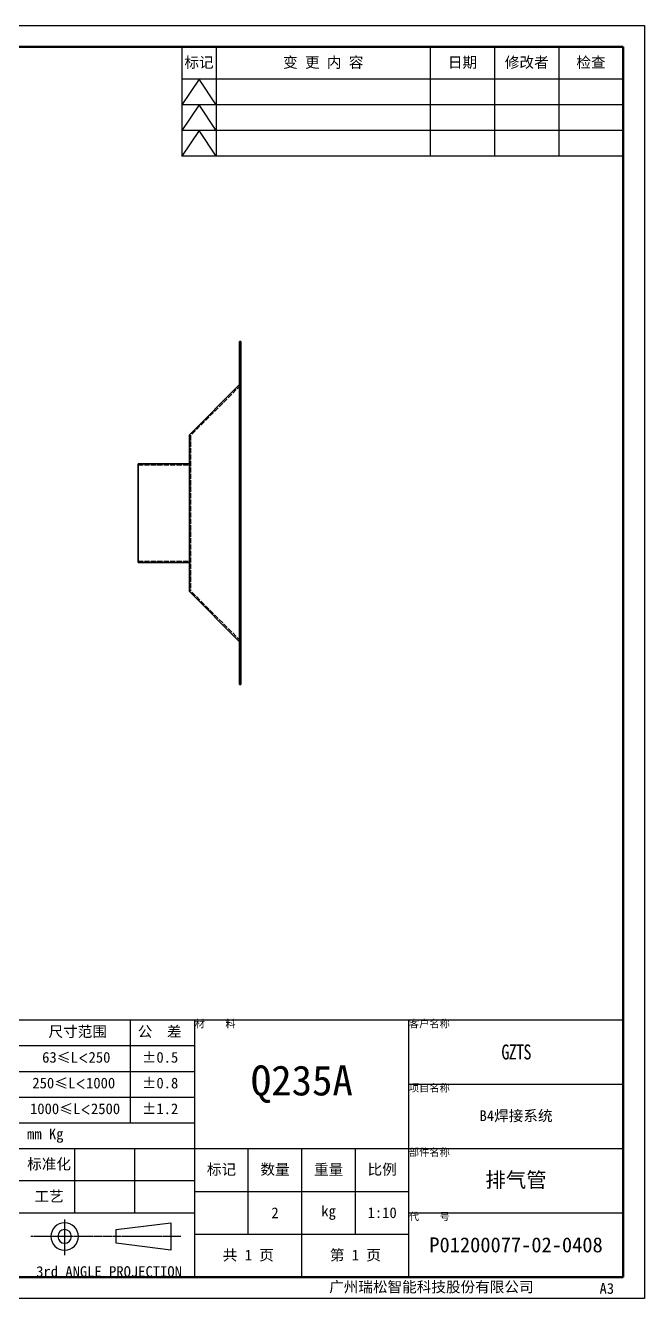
# Model space of a CAD drawing. Header units: millimetres. Extents: x -73083 to 81340, y -6859 to 6812.
# Drawn here: x 43091 to 44536, y -6850 to -3880 of the extents above; entities that cross this region are included whole.
import ezdxf

# ---------------------------------------------------------------- set-up
doc = ezdxf.new("R2010")
doc.units = ezdxf.units.MM
for name, pattern in [('AM_ISO02W050', [7.5, 6, -1.5]), ('CENTER-HOKUTO', [23, 20, -1, 1, -1]), ('DASHED', [15, 12, -3])]:
    doc.linetypes.add(name, pattern=pattern)
doc.layers.add('A3', color=7, linetype='Continuous', plot=False)
for name, color, linetype, lineweight in [('AM_HID', 1, 'AM_ISO02W050', 25), ('AM_VIS', 7, 'Continuous', 50), ('SOLID LINE', 7, 'Continuous', 30)]:
    doc.layers.add(name, color=color, linetype=linetype, lineweight=lineweight)
doc.layers.add('title_frame', color=7, linetype='Continuous')
doc.styles.get("Standard").update_dxf_attribs({"font": 'romans.shx', "bigfont": 'bigfont.shx'})

msp = doc.modelspace()

# ---------------------------------------------------------------- linework, layer by layer
at = {"layer": 'A3', "linetype": 'Continuous'}
msp.add_lwpolyline([(40336.27111, -3880.23229), (44536.27111, -3880.23229), (44536.27111, -6850.23229), (40336.27111, -6850.23229)], close=True, dxfattribs=at)
at = {"layer": 'AM_HID', "linetype": 'DASHED', "lineweight": 13, "ltscale": 0.075}
for p, q in [((43590.95239, -4629.41071), (43593.95239, -4629.41071)), ((43590.95239, -4629.41071), (43593.95239, -4629.41071)), ((43590.95239, -4629.41071), (43593.95239, -4629.41071)), ((43590.95239, -4629.41071), (43593.95239, -4629.41071)), ((43590.95239, -4636.41071), (43593.95239, -4636.41071)), ((43590.95239, -4636.41071), (43593.95239, -4636.41071)), ((43590.95239, -4636.41071), (43593.95239, -4636.41071)), ((43590.95239, -4636.41071), (43593.95239, -4636.41071)), ((43590.95239, -5014.41071), (43593.95239, -5014.41071)), ((43590.95239, -5014.41071), (43593.95239, -5014.41071)), ((43590.95239, -5021.41071), (43593.95239, -5021.41071)), ((43590.95239, -5021.41071), (43593.95239, -5021.41071)), ((43590.95239, -5399.41069), (43593.95239, -5399.41069)), ((43590.95239, -5399.41069), (43593.95239, -5399.41069)), ((43590.95239, -5399.41069), (43593.95239, -5399.41069)), ((43590.95239, -5399.41069), (43593.95239, -5399.41069)), ((43590.95239, -5406.41069), (43593.95239, -5406.41069)), ((43590.95239, -5406.41069), (43593.95239, -5406.41069)), ((43590.95239, -5406.41069), (43593.95239, -5406.41069)), ((43590.95239, -5406.41069), (43593.95239, -5406.41069))]:
    msp.add_line(p, q, dxfattribs=at)
at = {"layer": 'AM_HID', "linetype": 'DASHED', "lineweight": 13}
for p, q in [((43593.95239, -4719.15333), (43476.95239, -4836.15333)), ((43476.95239, -4836.15333), (43476.95239, -5199.66805)), ((43353.95239, -4905.91071), (43476.95239, -4905.91071)), ((43353.95239, -5129.91071), (43476.95239, -5129.91071)), ((43593.95239, -5316.66805), (43476.95239, -5199.66805))]:
    msp.add_line(p, q, dxfattribs=at)
at = {"layer": 'AM_VIS', "linetype": 'Continuous'}
for p, q in [((44486.27111, -3930.23229), (40586.27111, -3930.23229)), ((44486.27111, -6800.23229), (44486.27111, -3930.23229)), ((44486.27111, -6800.23229), (40586.27111, -6800.23229))]:
    msp.add_line(p, q, dxfattribs=at)
at = {"layer": 'AM_VIS', "lineweight": 35}
for p, q in [((43590.95239, -4617.91071), (43590.95239, -5417.91069)), ((43593.95239, -4617.91071), (43593.95239, -5417.91069)), ((43590.95239, -4717.91071), (43473.95239, -4834.91071)), ((43473.95239, -4834.91071), (43473.95239, -5200.9107)), ((43353.95239, -5017.91071), (43353.95239, -4902.91071)), ((43353.95239, -4902.91071), (43473.95239, -4902.91071)), ((43353.95239, -5132.91071), (43353.95239, -5017.91071)), ((43353.95239, -5132.91071), (43473.95239, -5132.91071)), ((43590.95239, -5317.9107), (43473.95239, -5200.9107))]:
    msp.add_line(p, q, dxfattribs=at)
at = {"layer": 'AM_VIS', "lineweight": 35, "ltscale": 0.075}
for p, q in [((43593.95239, -4617.91071), (43590.95239, -4617.91071)), ((43593.95239, -5417.91069), (43590.95239, -5417.91069))]:
    msp.add_line(p, q, dxfattribs=at)
at = {"layer": 'title_frame', "linetype": 'Continuous'}
for p, q in [((43456.27111, -3930.23229), (43456.27111, -4185.23229)), ((43536.27111, -3930.23229), (43536.27111, -4185.23229)), ((44036.27111, -4185.23229), (44036.27111, -3930.23229)), ((44186.27111, -3930.23229), (44186.27111, -4185.23229)), ((44336.27111, -3930.23229), (44336.27111, -4185.23229)), ((44486.27111, -4185.23229), (44486.27111, -3930.23229)), ((44486.27111, -4005.23229), (43456.27111, -4005.23229)), ((43496.27111, -4005.23229), (43456.27111, -4065.23229)), ((43536.27111, -4065.23229), (43496.27111, -4005.23229)), ((44486.27111, -4065.23229), (43456.27111, -4065.23229)), ((43496.27111, -4065.23229), (43456.27111, -4125.23229)), ((43536.27111, -4125.23229), (43496.27111, -4065.23229)), ((44486.27111, -4125.23229), (43456.27111, -4125.23229)), ((43496.27111, -4125.23229), (43456.27111, -4185.23229)), ((43536.27111, -4185.23229), (43496.27111, -4125.23229)), ((44486.27111, -4185.23229), (43456.27111, -4185.23229)), ((42686.27111, -6200.23229), (44486.27111, -6200.23229)), ((43336.27111, -6440.23229), (43336.27111, -6200.23229)), ((43486.27111, -6800.23229), (43486.27111, -6200.23229)), ((43986.27111, -6800.23229), (43986.27111, -6200.23229)), ((44486.27111, -6800.23229), (44486.27111, -6200.23229)), ((42686.27111, -6260.23229), (43486.27111, -6260.23229)), ((42686.27111, -6320.23229), (43486.27111, -6320.23229)), ((43986.27111, -6350.23229), (44486.27111, -6350.23229)), ((42686.27111, -6380.23229), (43486.27111, -6380.23229)), ((42686.27111, -6440.23229), (43486.27111, -6440.23229)), ((42686.27111, -6500.23229), (44486.27111, -6500.23229)), ((43206.27111, -6650.23229), (43206.27111, -6500.23229)), ((43346.27111, -6650.23229), (43346.27111, -6500.23229)), ((43611.27111, -6700.23229), (43611.27111, -6500.23229)), ((43736.27111, -6800.23229), (43736.27111, -6500.23229)), ((43861.27111, -6700.23229), (43861.27111, -6500.23229)), ((42686.27111, -6575.23229), (43486.27111, -6575.23229)), ((43486.27111, -6600.23229), (43986.27111, -6600.23229)), ((42686.27111, -6650.23229), (43486.27111, -6650.23229)), ((43986.27111, -6650.23229), (44486.27111, -6650.23229)), ((43486.27111, -6700.23229), (43986.27111, -6700.23229)), ((42686.27111, -6800.23229), (44486.27111, -6800.23229)), ((42686.27111, -6800.23229), (44486.27111, -6800.23229))]:
    msp.add_line(p, q, dxfattribs=at)
at = {"layer": 'title_frame', "color": 2, "linetype": 'CENTER-HOKUTO'}
for p, q in [((43182.61596, -6666.04811), (43182.61596, -6748.73611)), ((43453.67196, -6705.40811), (43103.59196, -6705.40811))]:
    msp.add_line(p, q, dxfattribs=at)
at = {"layer": 'title_frame', "color": 3, "linetype": 'Continuous'}
for p, q in [((43302.61596, -6689.40811), (43430.61596, -6673.40811)), ((43430.61596, -6673.40811), (43430.61596, -6737.40811)), ((43302.61596, -6721.40811), (43302.61596, -6689.40811)), ((43430.61596, -6737.40811), (43302.61596, -6721.40811))]:
    msp.add_line(p, q, dxfattribs=at)
for radius in [32, 16]:
    msp.add_arc((43182.61596, -6705.40811), radius, 0, 359.98938268, dxfattribs=at)

# ---------------------------------------------------------------- texts
at = {"layer": 'SOLID LINE', "ltscale": 0.5}
for s, insert, char_height, width, attachment_point in [('\\pt150;{\\fSimHei|b0|i0|c134|p2;\\C3;变 更 内 容}', (43786.27111, -3967.73229), 25, 500, 5), ('\\pt150;{\\fSimHei|b0|i0|c134|p2;\\C3;检查}', (44411.27111, -3967.73229), 25, 150, 5), ('\\pt150;{\\fSimHei|b0|i0|c134|p2;\\C3;标记}', (43496.27111, -3967.73229), 25, 80, 5), ('\\pt150;{\\fSimHei|b0|i0|c134|p2;\\C3;日期}', (44111.27111, -3967.73229), 25, 150, 5), ('\\pt150;{\\fSimHei|b0|i0|c134|p2;\\C3;修改者}', (44261.27111, -3967.73229), 25, 150, 5), ('{\\fSimHei|b0|i0|c134|p2;\\C3;材    料}', (43486.27111, -6200.23229), 17.5, 500, 1), ('\\pt105;{\\fSimHei|b0|i0|c134|p2;\\C3;客户名称}', (43986.27111, -6200.23229), 17.5, 500, 1), ('\\pt150;{\\fSimHei|b0|i0|c134|p2;\\C3;尺寸范围}', (43144.94526, -6214.94292), 25, 453.0151884, 1), ('\\pt150;{\\fSimHei|b0|i0|c134|p2;\\C3;公  差}', (43353.33173, -6214.94292), 25, 453.0151884, 1), ('{\\fSimHei|b0|i0|c134|p2;\\W0.8;\\T0.9;\\C3;GZTS}', (44236.27111, -6275.23229), 35, 500, 5), ('\\pt150;{\\fSimHei|b0|i0|c134|p2;\\C3;63\\H0.9583x;≤\\H1.044x;L\\Fromans,bigfont|c134;\\H0.9579x;<\\fSimHei|b0|i0|c134|p2;\\H1.044x;250}', (43130.10793, -6274.94292), 25, 453.0151884, 1), ('\\pt150;{\\fSimHei|b0|i0|c134|p2;\\C3;%%P0.5}', (43362.79778, -6274.94292), 25, 453.0151884, 1), ('\\pt420;{\\fSimHei|b0|i0|c134|p2;\\C3;Q235A}', (43736.27111, -6350.23229), 70, 500, 5), ('\\pt150;{\\fSimHei|b0|i0|c134|p2;\\C3;250\\H0.9583x;≤\\H1.044x;L\\Fromans,bigfont|c134;\\H0.9579x;<\\fSimHei|b0|i0|c134|p2;\\H1.044x;1000}', (43107.28152, -6334.94292), 25, 453.0151884, 1), ('\\pt150;{\\fSimHei|b0|i0|c134|p2;\\C3;%%P0.8}', (43362.79778, -6334.94292), 25, 453.0151884, 1), ('\\pt105;{\\fSimHei|b0|i0|c134|p2;\\C3;项目名称}', (43986.27111, -6350.23229), 17.5, 500, 1), ('\\pt150;{\\fSimHei|b0|i0|c134|p2;\\C3;%%P1.2}', (43362.79778, -6394.94292), 25, 453.0151884, 1), ('{\\fSimHei|b0|i0|c134|p2;\\C3;B4焊接系统}', (44236.27111, -6425.23229), 25, 500, 5), ('\\pt150;{\\fSimHei|b0|i0|c134|p2;\\C3;单位：mm Kg}', (43086.27111, -6470.23229), 25, 800, 5), ('\\pt105;{\\fSimHei|b0|i0|c134|p2;\\C3;部件名称}', (43986.27111, -6500.23229), 17.5, 500, 1), ('\\pt150;{\\fSimHei|b0|i0|c134|p2;\\C3;标准化}', (43146.27111, -6537.73229), 25, 120, 5), ('\\pt150;{\\fSimHei|b0|i0|c134|p2;\\C3;标记}', (43548.77111, -6550.23229), 25, 125, 5), ('\\pt150;{\\fSimHei|b0|i0|c134|p2;\\C3;数量}', (43673.77111, -6550.23229), 25, 125, 5), ('\\pt150;{\\fSimHei|b0|i0|c134|p2;\\C3;重量}', (43798.77111, -6550.23229), 25, 125, 5), ('\\pt150;{\\fSimHei|b0|i0|c134|p2;\\C3;比例}', (43923.77111, -6550.23229), 25, 125, 5), ('{\\fSimHei|b0|i0|c134|p2;\\C3;排气管}', (44236.27111, -6575.23229), 35, 500, 5), ('\\pt150;{\\fSimHei|b0|i0|c134|p2;\\C3;工艺}', (43146.27111, -6612.73229), 25, 120, 5), ('\\pt150;{\\fSimHei|b0|i0|c134|p2;\\C3;2}', (43673.77111, -6650.23229), 25, 125, 5), ('\\pt150;{\\fSimHei|b0|i0|c134|p2;\\C3;kg}', (43798.77111, -6650.23229), 25, 125, 5), ('\\pt150;{\\fSimHei|b0|i0|c134|p2;\\C3;1:10}', (43923.77111, -6650.23229), 25, 125, 5), ('\\pt105;{\\fSimHei|b0|i0|c134|p2;\\C3;代    号}', (43986.27111, -6650.23229), 17.5, 500, 1), ('{\\fSimHei|b0|i0|c134|p2;\\C3;P01200077-02-0408}', (44236.27111, -6725.23229), 35, 500, 5), ('\\pt150;{\\fSimHei|b0|i0|c134|p2;\\C3;共 1 页}', (43611.27111, -6750.23229), 25, 250, 5), ('\\pt150;{\\fSimHei|b0|i0|c134|p2;\\C3;第 1 页}', (43861.27111, -6750.23229), 25, 250, 5), ('{\\fSimHei|b0|i0|c134|p2;\\C3;3rd ANGLE PROJECTION}', (43286.27111, -6800.23229), 25, 400, 8), ('\\pt150;{\\fSimHei|b0|i0|c134|p2;\\C3;广州瑞松智能科技股份有限公司}', (43799.95725, -6810.58707), 25, 785.6180814, 1), ('\\pt150;{\\fSimHei|b0|i0|c134|p2;\\C3;A3}', (44431.15981, -6814.20635), 25, 785.6180814, 1)]:
    msp.add_mtext(s, dxfattribs=dict(at, insert=insert, char_height=char_height, width=width, attachment_point=attachment_point))
at = {"layer": 'SOLID LINE', "ltscale": 0.5, "insert": (43101.79454, -6394.94292), "char_height": 25, "width": 453.0151884, "attachment_point": 1, "line_spacing_factor": 0.72}
msp.add_mtext('\\pt150;{\\fSimHei|b0|i0|c134|p2;\\C3;1000\\H0.9583x;≤\\H1.044x;L\\Fromans,bigfont|c134;\\H0.9579x;<\\fSimHei|b0|i0|c134|p2;\\H1.044x;2500}', dxfattribs=at)

doc.saveas('drawing.dxf')
